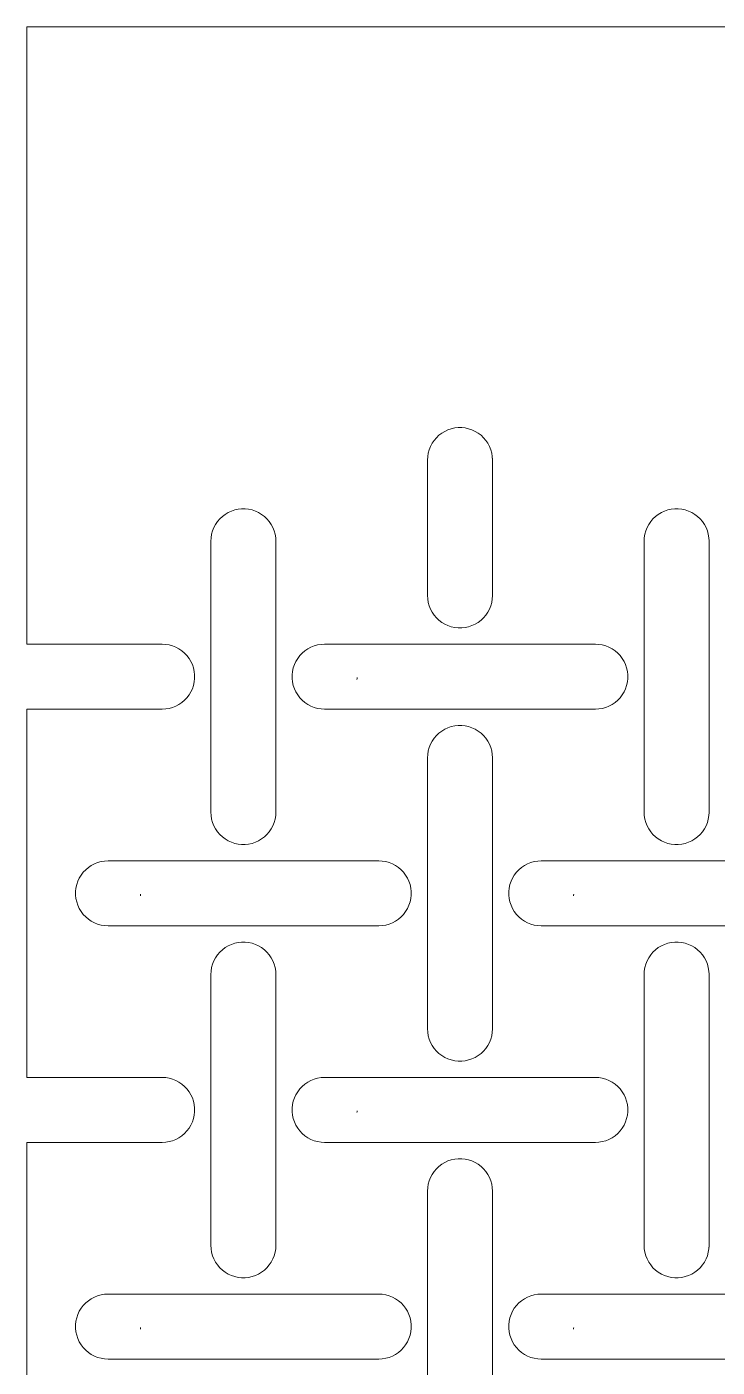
# Model space of a CAD drawing. Header units: metres. Extents: x 0 to 140, y 0 to 240.
# Drawn here: x 0 to 31.9, y 178.1 to 240 of the extents above; entities that cross this region are included whole.
import ezdxf

# ---------------------------------------------------------------- set-up
doc = ezdxf.new("R2010")
doc.units = ezdxf.units.M
doc.layers.add('TOP', color=1, linetype='Continuous', lineweight=0)

msp = doc.modelspace()

# ---------------------------------------------------------------- linework, layer by layer
at = {"layer": 'TOP'}
for p, q in [((140, 240), (0, 240)), ((0, 211.5), (0, 240)), ((18.715, 220.773), (18.806, 220.908)), ((18.806, 220.908), (18.911, 221.032)), ((18.911, 221.032), (19.029, 221.143)), ((19.029, 221.143), (19.158, 221.242)), ((19.158, 221.242), (19.297, 221.325)), ((19.297, 221.325), (19.445, 221.393)), ((19.445, 221.393), (19.599, 221.445)), ((19.599, 221.445), (19.757, 221.48)), ((19.757, 221.48), (19.919, 221.498)), ((19.919, 221.498), (20.081, 221.498)), ((20.081, 221.498), (20.243, 221.48)), ((20.243, 221.48), (20.401, 221.445)), ((20.401, 221.445), (20.555, 221.393)), ((20.555, 221.393), (20.703, 221.325)), ((20.703, 221.325), (20.842, 221.242)), ((20.842, 221.242), (20.971, 221.143)), ((20.971, 221.143), (21.089, 221.032)), ((21.089, 221.032), (21.194, 220.908)), ((21.194, 220.908), (21.285, 220.773)), ((18.509, 220.162), (18.535, 220.322)), ((18.535, 220.322), (18.579, 220.479)), ((18.579, 220.479), (18.639, 220.63)), ((18.639, 220.63), (18.715, 220.773)), ((21.285, 220.773), (21.361, 220.63)), ((21.361, 220.63), (21.421, 220.479)), ((21.421, 220.479), (21.465, 220.322)), ((21.465, 220.322), (21.491, 220.162)), ((18.5, 220), (18.509, 220.162)), ((18.5, 213.75), (18.5, 220)), ((21.491, 220.162), (21.5, 220)), ((21.5, 213.75), (21.5, 220)), ((8.806, 217.158), (8.911, 217.282)), ((8.911, 217.282), (9.029, 217.393)), ((9.029, 217.393), (9.158, 217.492)), ((9.158, 217.492), (9.297, 217.575)), ((9.297, 217.575), (9.445, 217.643)), ((9.445, 217.643), (9.599, 217.695)), ((9.599, 217.695), (9.757, 217.73)), ((9.757, 217.73), (9.919, 217.748)), ((9.919, 217.748), (10.081, 217.748)), ((10.081, 217.748), (10.243, 217.73)), ((10.243, 217.73), (10.401, 217.695)), ((10.401, 217.695), (10.555, 217.643)), ((10.555, 217.643), (10.703, 217.575)), ((10.703, 217.575), (10.842, 217.492)), ((10.842, 217.492), (10.971, 217.393)), ((10.971, 217.393), (11.089, 217.282)), ((11.089, 217.282), (11.194, 217.158)), ((28.806, 217.158), (28.911, 217.282)), ((28.911, 217.282), (29.029, 217.393)), ((29.029, 217.393), (29.158, 217.492)), ((29.158, 217.492), (29.297, 217.575)), ((29.297, 217.575), (29.445, 217.643)), ((29.445, 217.643), (29.599, 217.695)), ((29.599, 217.695), (29.757, 217.73)), ((29.757, 217.73), (29.919, 217.748)), ((29.919, 217.748), (30.081, 217.748)), ((30.081, 217.748), (30.243, 217.73)), ((30.243, 217.73), (30.401, 217.695)), ((30.401, 217.695), (30.555, 217.643)), ((30.555, 217.643), (30.703, 217.575)), ((30.703, 217.575), (30.842, 217.492)), ((30.842, 217.492), (30.971, 217.393)), ((30.971, 217.393), (31.089, 217.282)), ((31.089, 217.282), (31.194, 217.158)), ((8.509, 216.412), (8.535, 216.572)), ((8.535, 216.572), (8.579, 216.729)), ((8.579, 216.729), (8.639, 216.88)), ((8.639, 216.88), (8.715, 217.023)), ((8.715, 217.023), (8.806, 217.158)), ((11.194, 217.158), (11.285, 217.023)), ((11.285, 217.023), (11.361, 216.88)), ((11.361, 216.88), (11.421, 216.729)), ((11.421, 216.729), (11.465, 216.572)), ((11.465, 216.572), (11.491, 216.412)), ((28.509, 216.412), (28.535, 216.572)), ((28.535, 216.572), (28.579, 216.729)), ((28.579, 216.729), (28.639, 216.88)), ((28.639, 216.88), (28.715, 217.023)), ((28.715, 217.023), (28.806, 217.158)), ((31.194, 217.158), (31.285, 217.023)), ((31.285, 217.023), (31.361, 216.88)), ((31.361, 216.88), (31.421, 216.729)), ((31.421, 216.729), (31.465, 216.572)), ((31.465, 216.572), (31.491, 216.412)), ((8.5, 216.25), (8.509, 216.412)), ((8.5, 203.75), (8.5, 216.25)), ((11.491, 216.412), (11.5, 216.25)), ((11.5, 203.75), (11.5, 216.25)), ((28.5, 216.25), (28.509, 216.412)), ((28.5, 203.75), (28.5, 216.25)), ((31.491, 216.412), (31.5, 216.25)), ((31.5, 203.75), (31.5, 216.25)), ((18.5, 213.75), (18.509, 213.588)), ((18.509, 213.588), (18.535, 213.428)), ((21.465, 213.428), (21.491, 213.588)), ((21.491, 213.588), (21.5, 213.75)), ((18.535, 213.428), (18.579, 213.271)), ((18.579, 213.271), (18.639, 213.12)), ((18.639, 213.12), (18.715, 212.977)), ((18.715, 212.977), (18.806, 212.842)), ((21.194, 212.842), (21.285, 212.977)), ((21.285, 212.977), (21.361, 213.12)), ((21.361, 213.12), (21.421, 213.271)), ((21.421, 213.271), (21.465, 213.428)), ((18.806, 212.842), (18.911, 212.718)), ((18.911, 212.718), (19.029, 212.607)), ((19.029, 212.607), (19.158, 212.508)), ((19.158, 212.508), (19.297, 212.425)), ((19.297, 212.425), (19.445, 212.357)), ((19.445, 212.357), (19.599, 212.305)), ((19.599, 212.305), (19.757, 212.27)), ((19.757, 212.27), (19.919, 212.252)), ((19.919, 212.252), (20.081, 212.252)), ((20.081, 212.252), (20.243, 212.27)), ((20.243, 212.27), (20.401, 212.305)), ((20.401, 212.305), (20.555, 212.357)), ((20.555, 212.357), (20.703, 212.425)), ((20.703, 212.425), (20.842, 212.508)), ((20.842, 212.508), (20.971, 212.607)), ((20.971, 212.607), (21.089, 212.718)), ((21.089, 212.718), (21.194, 212.842)), ((0, 211.5), (6.25, 211.5)), ((6.25, 211.5), (6.412, 211.491)), ((6.412, 211.491), (6.572, 211.465)), ((6.572, 211.465), (6.729, 211.421)), ((6.729, 211.421), (6.88, 211.361)), ((6.88, 211.361), (7.023, 211.285)), ((7.023, 211.285), (7.158, 211.194)), ((7.158, 211.194), (7.282, 211.089)), ((7.282, 211.089), (7.393, 210.971)), ((12.607, 210.971), (12.718, 211.089)), ((12.718, 211.089), (12.842, 211.194)), ((12.842, 211.194), (12.977, 211.285)), ((12.977, 211.285), (13.12, 211.361)), ((13.12, 211.361), (13.271, 211.421)), ((13.271, 211.421), (13.428, 211.465)), ((13.428, 211.465), (13.588, 211.491)), ((13.588, 211.491), (13.75, 211.5)), ((13.75, 211.5), (26.25, 211.5)), ((26.25, 211.5), (26.412, 211.491)), ((26.412, 211.491), (26.572, 211.465)), ((26.572, 211.465), (26.729, 211.421)), ((26.729, 211.421), (26.88, 211.361)), ((26.88, 211.361), (27.023, 211.285)), ((27.023, 211.285), (27.158, 211.194)), ((27.158, 211.194), (27.282, 211.089)), ((27.282, 211.089), (27.393, 210.971)), ((7.393, 210.971), (7.492, 210.842)), ((7.492, 210.842), (7.575, 210.703)), ((7.575, 210.703), (7.643, 210.555)), ((7.643, 210.555), (7.695, 210.401)), ((7.695, 210.401), (7.73, 210.243)), ((12.27, 210.243), (12.305, 210.401)), ((12.305, 210.401), (12.357, 210.555)), ((12.357, 210.555), (12.425, 210.703)), ((12.425, 210.703), (12.508, 210.842)), ((12.508, 210.842), (12.607, 210.971)), ((27.393, 210.971), (27.492, 210.842)), ((27.492, 210.842), (27.575, 210.703)), ((27.575, 210.703), (27.643, 210.555)), ((27.643, 210.555), (27.695, 210.401)), ((27.695, 210.401), (27.73, 210.243)), ((7.73, 210.243), (7.748, 210.081)), ((7.748, 209.919), (7.73, 209.757)), ((7.748, 210.081), (7.748, 209.919)), ((12.252, 210.081), (12.27, 210.243)), ((12.252, 209.919), (12.252, 210.081)), ((12.27, 209.757), (12.252, 209.919)), ((27.73, 210.243), (27.748, 210.081)), ((27.748, 209.919), (27.73, 209.757)), ((27.748, 210.081), (27.748, 209.919)), ((7.492, 209.158), (7.393, 209.029)), ((7.575, 209.297), (7.492, 209.158)), ((7.643, 209.445), (7.575, 209.297)), ((7.695, 209.599), (7.643, 209.445)), ((7.73, 209.757), (7.695, 209.599)), ((12.305, 209.599), (12.27, 209.757)), ((12.357, 209.445), (12.305, 209.599)), ((12.425, 209.297), (12.357, 209.445)), ((12.508, 209.158), (12.425, 209.297)), ((12.607, 209.029), (12.508, 209.158)), ((27.492, 209.158), (27.393, 209.029)), ((27.575, 209.297), (27.492, 209.158)), ((27.643, 209.445), (27.575, 209.297)), ((27.695, 209.599), (27.643, 209.445)), ((27.73, 209.757), (27.695, 209.599)), ((6.572, 208.535), (6.412, 208.509)), ((6.729, 208.579), (6.572, 208.535)), ((6.88, 208.639), (6.729, 208.579)), ((7.023, 208.715), (6.88, 208.639)), ((7.158, 208.806), (7.023, 208.715)), ((7.282, 208.911), (7.158, 208.806)), ((7.393, 209.029), (7.282, 208.911)), ((12.718, 208.911), (12.607, 209.029)), ((12.842, 208.806), (12.718, 208.911)), ((12.977, 208.715), (12.842, 208.806)), ((13.12, 208.639), (12.977, 208.715)), ((13.271, 208.579), (13.12, 208.639)), ((13.428, 208.535), (13.271, 208.579)), ((13.588, 208.509), (13.428, 208.535)), ((26.572, 208.535), (26.412, 208.509)), ((26.729, 208.579), (26.572, 208.535)), ((26.88, 208.639), (26.729, 208.579)), ((27.023, 208.715), (26.88, 208.639)), ((27.158, 208.806), (27.023, 208.715)), ((27.282, 208.911), (27.158, 208.806)), ((27.393, 209.029), (27.282, 208.911)), ((0, 208.5), (6.25, 208.5)), ((0, 191.5), (0, 208.5)), ((6.412, 208.509), (6.25, 208.5)), ((13.75, 208.5), (13.588, 208.509)), ((13.75, 208.5), (26.25, 208.5)), ((26.412, 208.509), (26.25, 208.5)), ((18.911, 207.282), (19.029, 207.393)), ((19.029, 207.393), (19.158, 207.492)), ((19.158, 207.492), (19.297, 207.575)), ((19.297, 207.575), (19.445, 207.643)), ((19.445, 207.643), (19.599, 207.695)), ((19.599, 207.695), (19.757, 207.73)), ((19.757, 207.73), (19.919, 207.748)), ((19.919, 207.748), (20.081, 207.748)), ((20.081, 207.748), (20.243, 207.73)), ((20.243, 207.73), (20.401, 207.695)), ((20.401, 207.695), (20.555, 207.643)), ((20.555, 207.643), (20.703, 207.575)), ((20.703, 207.575), (20.842, 207.492)), ((20.842, 207.492), (20.971, 207.393)), ((20.971, 207.393), (21.089, 207.282)), ((18.535, 206.572), (18.579, 206.729)), ((18.579, 206.729), (18.639, 206.88)), ((18.639, 206.88), (18.715, 207.023)), ((18.715, 207.023), (18.806, 207.158)), ((18.806, 207.158), (18.911, 207.282)), ((21.089, 207.282), (21.194, 207.158)), ((21.194, 207.158), (21.285, 207.023)), ((21.285, 207.023), (21.361, 206.88)), ((21.361, 206.88), (21.421, 206.729)), ((21.421, 206.729), (21.465, 206.572)), ((18.5, 206.25), (18.509, 206.412)), ((18.5, 193.75), (18.5, 206.25)), ((18.509, 206.412), (18.535, 206.572)), ((21.465, 206.572), (21.491, 206.412)), ((21.491, 206.412), (21.5, 206.25)), ((21.5, 193.75), (21.5, 206.25)), ((8.5, 203.75), (8.509, 203.588)), ((8.509, 203.588), (8.535, 203.428)), ((11.465, 203.428), (11.491, 203.588)), ((11.491, 203.588), (11.5, 203.75)), ((28.5, 203.75), (28.509, 203.588)), ((28.509, 203.588), (28.535, 203.428)), ((31.465, 203.428), (31.491, 203.588)), ((31.491, 203.588), (31.5, 203.75)), ((8.535, 203.428), (8.579, 203.271)), ((8.579, 203.271), (8.639, 203.12)), ((8.639, 203.12), (8.715, 202.977)), ((8.715, 202.977), (8.806, 202.842)), ((11.194, 202.842), (11.285, 202.977)), ((11.285, 202.977), (11.361, 203.12)), ((11.361, 203.12), (11.421, 203.271)), ((11.421, 203.271), (11.465, 203.428)), ((28.535, 203.428), (28.579, 203.271)), ((28.579, 203.271), (28.639, 203.12)), ((28.639, 203.12), (28.715, 202.977)), ((28.715, 202.977), (28.806, 202.842)), ((31.194, 202.842), (31.285, 202.977)), ((31.285, 202.977), (31.361, 203.12)), ((31.361, 203.12), (31.421, 203.271)), ((31.421, 203.271), (31.465, 203.428)), ((8.806, 202.842), (8.911, 202.718)), ((8.911, 202.718), (9.029, 202.607)), ((9.029, 202.607), (9.158, 202.508)), ((9.158, 202.508), (9.297, 202.425)), ((9.297, 202.425), (9.445, 202.357)), ((9.445, 202.357), (9.599, 202.305)), ((10.401, 202.305), (10.555, 202.357)), ((10.555, 202.357), (10.703, 202.425)), ((10.703, 202.425), (10.842, 202.508)), ((10.842, 202.508), (10.971, 202.607)), ((10.971, 202.607), (11.089, 202.718)), ((11.089, 202.718), (11.194, 202.842)), ((28.806, 202.842), (28.911, 202.718)), ((28.911, 202.718), (29.029, 202.607)), ((29.029, 202.607), (29.158, 202.508)), ((29.158, 202.508), (29.297, 202.425)), ((29.297, 202.425), (29.445, 202.357)), ((29.445, 202.357), (29.599, 202.305)), ((30.401, 202.305), (30.555, 202.357)), ((30.555, 202.357), (30.703, 202.425)), ((30.703, 202.425), (30.842, 202.508)), ((30.842, 202.508), (30.971, 202.607)), ((30.971, 202.607), (31.089, 202.718)), ((31.089, 202.718), (31.194, 202.842)), ((9.599, 202.305), (9.757, 202.27)), ((9.757, 202.27), (9.919, 202.252)), ((9.919, 202.252), (10.081, 202.252)), ((10.081, 202.252), (10.243, 202.27)), ((10.243, 202.27), (10.401, 202.305)), ((29.599, 202.305), (29.757, 202.27)), ((29.757, 202.27), (29.919, 202.252)), ((29.919, 202.252), (30.081, 202.252)), ((30.081, 202.252), (30.243, 202.27)), ((30.243, 202.27), (30.401, 202.305)), ((2.718, 201.089), (2.842, 201.194)), ((2.842, 201.194), (2.977, 201.285)), ((2.977, 201.285), (3.12, 201.361)), ((3.12, 201.361), (3.271, 201.421)), ((3.271, 201.421), (3.428, 201.465)), ((3.428, 201.465), (3.588, 201.491)), ((3.588, 201.491), (3.75, 201.5)), ((3.75, 201.5), (16.25, 201.5)), ((16.25, 201.5), (16.412, 201.491)), ((16.412, 201.491), (16.572, 201.465)), ((16.572, 201.465), (16.729, 201.421)), ((16.729, 201.421), (16.88, 201.361)), ((16.88, 201.361), (17.023, 201.285)), ((17.023, 201.285), (17.158, 201.194)), ((17.158, 201.194), (17.282, 201.089)), ((22.718, 201.089), (22.842, 201.194)), ((22.842, 201.194), (22.977, 201.285)), ((22.977, 201.285), (23.12, 201.361)), ((23.12, 201.361), (23.271, 201.421)), ((23.271, 201.421), (23.428, 201.465)), ((23.428, 201.465), (23.588, 201.491)), ((23.588, 201.491), (23.75, 201.5)), ((23.75, 201.5), (36.25, 201.5)), ((2.305, 200.401), (2.357, 200.555)), ((2.357, 200.555), (2.425, 200.703)), ((2.425, 200.703), (2.508, 200.842)), ((2.508, 200.842), (2.607, 200.971)), ((2.607, 200.971), (2.718, 201.089)), ((17.282, 201.089), (17.393, 200.971)), ((17.393, 200.971), (17.492, 200.842)), ((17.492, 200.842), (17.575, 200.703)), ((17.575, 200.703), (17.643, 200.555)), ((17.643, 200.555), (17.695, 200.401)), ((22.305, 200.401), (22.357, 200.555)), ((22.357, 200.555), (22.425, 200.703)), ((22.425, 200.703), (22.508, 200.842)), ((22.508, 200.842), (22.607, 200.971)), ((22.607, 200.971), (22.718, 201.089)), ((2.252, 200.081), (2.27, 200.243)), ((2.252, 199.919), (2.252, 200.081)), ((2.27, 199.757), (2.252, 199.919)), ((2.27, 200.243), (2.305, 200.401)), ((17.695, 200.401), (17.73, 200.243)), ((17.73, 200.243), (17.748, 200.081)), ((17.748, 199.919), (17.73, 199.757)), ((17.748, 200.081), (17.748, 199.919)), ((22.252, 200.081), (22.27, 200.243)), ((22.252, 199.919), (22.252, 200.081)), ((22.27, 199.757), (22.252, 199.919)), ((22.27, 200.243), (22.305, 200.401)), ((2.305, 199.599), (2.27, 199.757)), ((2.357, 199.445), (2.305, 199.599)), ((2.425, 199.297), (2.357, 199.445)), ((2.508, 199.158), (2.425, 199.297)), ((17.575, 199.297), (17.492, 199.158)), ((17.643, 199.445), (17.575, 199.297)), ((17.695, 199.599), (17.643, 199.445)), ((17.73, 199.757), (17.695, 199.599)), ((22.305, 199.599), (22.27, 199.757)), ((22.357, 199.445), (22.305, 199.599)), ((22.425, 199.297), (22.357, 199.445)), ((22.508, 199.158), (22.425, 199.297)), ((2.607, 199.029), (2.508, 199.158)), ((2.718, 198.911), (2.607, 199.029)), ((2.842, 198.806), (2.718, 198.911)), ((2.977, 198.715), (2.842, 198.806)), ((3.12, 198.639), (2.977, 198.715)), ((3.271, 198.579), (3.12, 198.639)), ((16.88, 198.639), (16.729, 198.579)), ((17.023, 198.715), (16.88, 198.639)), ((17.158, 198.806), (17.023, 198.715)), ((17.282, 198.911), (17.158, 198.806)), ((17.393, 199.029), (17.282, 198.911)), ((17.492, 199.158), (17.393, 199.029)), ((22.607, 199.029), (22.508, 199.158)), ((22.718, 198.911), (22.607, 199.029)), ((22.842, 198.806), (22.718, 198.911)), ((22.977, 198.715), (22.842, 198.806)), ((23.12, 198.639), (22.977, 198.715)), ((23.271, 198.579), (23.12, 198.639)), ((3.428, 198.535), (3.271, 198.579)), ((3.588, 198.509), (3.428, 198.535)), ((3.75, 198.5), (3.588, 198.509)), ((3.75, 198.5), (16.25, 198.5)), ((16.412, 198.509), (16.25, 198.5)), ((16.572, 198.535), (16.412, 198.509)), ((16.729, 198.579), (16.572, 198.535)), ((23.428, 198.535), (23.271, 198.579)), ((23.588, 198.509), (23.428, 198.535)), ((23.75, 198.5), (23.588, 198.509)), ((23.75, 198.5), (36.25, 198.5)), ((8.911, 197.282), (9.029, 197.393)), ((9.029, 197.393), (9.158, 197.492)), ((9.158, 197.492), (9.297, 197.575)), ((9.297, 197.575), (9.445, 197.643)), ((9.445, 197.643), (9.599, 197.695)), ((9.599, 197.695), (9.757, 197.73)), ((9.757, 197.73), (9.919, 197.748)), ((9.919, 197.748), (10.081, 197.748)), ((10.081, 197.748), (10.243, 197.73)), ((10.243, 197.73), (10.401, 197.695)), ((10.401, 197.695), (10.555, 197.643)), ((10.555, 197.643), (10.703, 197.575)), ((10.703, 197.575), (10.842, 197.492)), ((10.842, 197.492), (10.971, 197.393)), ((10.971, 197.393), (11.089, 197.282)), ((28.911, 197.282), (29.029, 197.393)), ((29.029, 197.393), (29.158, 197.492)), ((29.158, 197.492), (29.297, 197.575)), ((29.297, 197.575), (29.445, 197.643)), ((29.445, 197.643), (29.599, 197.695)), ((29.599, 197.695), (29.757, 197.73)), ((29.757, 197.73), (29.919, 197.748)), ((29.919, 197.748), (30.081, 197.748)), ((30.081, 197.748), (30.243, 197.73)), ((30.243, 197.73), (30.401, 197.695)), ((30.401, 197.695), (30.555, 197.643)), ((30.555, 197.643), (30.703, 197.575)), ((30.703, 197.575), (30.842, 197.492)), ((30.842, 197.492), (30.971, 197.393)), ((30.971, 197.393), (31.089, 197.282)), ((8.579, 196.729), (8.639, 196.88)), ((8.639, 196.88), (8.715, 197.023)), ((8.715, 197.023), (8.806, 197.158)), ((8.806, 197.158), (8.911, 197.282)), ((11.089, 197.282), (11.194, 197.158)), ((11.194, 197.158), (11.285, 197.023)), ((11.285, 197.023), (11.361, 196.88)), ((11.361, 196.88), (11.421, 196.729)), ((28.579, 196.729), (28.639, 196.88)), ((28.639, 196.88), (28.715, 197.023)), ((28.715, 197.023), (28.806, 197.158)), ((28.806, 197.158), (28.911, 197.282)), ((31.089, 197.282), (31.194, 197.158)), ((31.194, 197.158), (31.285, 197.023)), ((31.285, 197.023), (31.361, 196.88)), ((31.361, 196.88), (31.421, 196.729)), ((8.5, 196.25), (8.509, 196.412)), ((8.5, 183.75), (8.5, 196.25)), ((8.509, 196.412), (8.535, 196.572)), ((8.535, 196.572), (8.579, 196.729)), ((11.421, 196.729), (11.465, 196.572)), ((11.465, 196.572), (11.491, 196.412)), ((11.491, 196.412), (11.5, 196.25)), ((11.5, 183.75), (11.5, 196.25)), ((28.5, 196.25), (28.509, 196.412)), ((28.5, 183.75), (28.5, 196.25)), ((28.509, 196.412), (28.535, 196.572)), ((28.535, 196.572), (28.579, 196.729)), ((31.421, 196.729), (31.465, 196.572)), ((31.465, 196.572), (31.491, 196.412)), ((31.491, 196.412), (31.5, 196.25)), ((31.5, 183.75), (31.5, 196.25)), ((18.5, 193.75), (18.509, 193.588)), ((21.491, 193.588), (21.5, 193.75)), ((18.509, 193.588), (18.535, 193.428)), ((18.535, 193.428), (18.579, 193.271)), ((18.579, 193.271), (18.639, 193.12)), ((18.639, 193.12), (18.715, 192.977)), ((21.285, 192.977), (21.361, 193.12)), ((21.361, 193.12), (21.421, 193.271)), ((21.421, 193.271), (21.465, 193.428)), ((21.465, 193.428), (21.491, 193.588)), ((18.715, 192.977), (18.806, 192.842)), ((18.806, 192.842), (18.911, 192.718)), ((18.911, 192.718), (19.029, 192.607)), ((19.029, 192.607), (19.158, 192.508)), ((19.158, 192.508), (19.297, 192.425)), ((20.703, 192.425), (20.842, 192.508)), ((20.842, 192.508), (20.971, 192.607)), ((20.971, 192.607), (21.089, 192.718)), ((21.089, 192.718), (21.194, 192.842)), ((21.194, 192.842), (21.285, 192.977)), ((19.297, 192.425), (19.445, 192.357)), ((19.445, 192.357), (19.599, 192.305)), ((19.599, 192.305), (19.757, 192.27)), ((19.757, 192.27), (19.919, 192.252)), ((19.919, 192.252), (20.081, 192.252)), ((20.081, 192.252), (20.243, 192.27)), ((20.243, 192.27), (20.401, 192.305)), ((20.401, 192.305), (20.555, 192.357)), ((20.555, 192.357), (20.703, 192.425)), ((0, 191.5), (6.25, 191.5)), ((6.25, 191.5), (6.412, 191.491)), ((6.412, 191.491), (6.572, 191.465)), ((6.572, 191.465), (6.729, 191.421)), ((6.729, 191.421), (6.88, 191.361)), ((6.88, 191.361), (7.023, 191.285)), ((7.023, 191.285), (7.158, 191.194)), ((12.842, 191.194), (12.977, 191.285)), ((12.977, 191.285), (13.12, 191.361)), ((13.12, 191.361), (13.271, 191.421)), ((13.271, 191.421), (13.428, 191.465)), ((13.428, 191.465), (13.588, 191.491)), ((13.588, 191.491), (13.75, 191.5)), ((13.75, 191.5), (26.25, 191.5)), ((26.25, 191.5), (26.412, 191.491)), ((26.412, 191.491), (26.572, 191.465)), ((26.572, 191.465), (26.729, 191.421)), ((26.729, 191.421), (26.88, 191.361)), ((26.88, 191.361), (27.023, 191.285)), ((27.023, 191.285), (27.158, 191.194)), ((7.158, 191.194), (7.282, 191.089)), ((7.282, 191.089), (7.393, 190.971)), ((7.393, 190.971), (7.492, 190.842)), ((7.492, 190.842), (7.575, 190.703)), ((7.575, 190.703), (7.643, 190.555)), ((12.357, 190.555), (12.425, 190.703)), ((12.425, 190.703), (12.508, 190.842)), ((12.508, 190.842), (12.607, 190.971)), ((12.607, 190.971), (12.718, 191.089)), ((12.718, 191.089), (12.842, 191.194)), ((27.158, 191.194), (27.282, 191.089)), ((27.282, 191.089), (27.393, 190.971)), ((27.393, 190.971), (27.492, 190.842)), ((27.492, 190.842), (27.575, 190.703)), ((27.575, 190.703), (27.643, 190.555)), ((7.643, 190.555), (7.695, 190.401)), ((7.695, 190.401), (7.73, 190.243)), ((7.73, 190.243), (7.748, 190.081)), ((7.748, 190.081), (7.748, 189.919)), ((12.252, 190.081), (12.27, 190.243)), ((12.252, 189.919), (12.252, 190.081)), ((12.27, 190.243), (12.305, 190.401)), ((12.305, 190.401), (12.357, 190.555)), ((27.643, 190.555), (27.695, 190.401)), ((27.695, 190.401), (27.73, 190.243)), ((27.73, 190.243), (27.748, 190.081)), ((27.748, 190.081), (27.748, 189.919)), ((7.643, 189.445), (7.575, 189.297)), ((7.695, 189.599), (7.643, 189.445)), ((7.73, 189.757), (7.695, 189.599)), ((7.748, 189.919), (7.73, 189.757)), ((12.27, 189.757), (12.252, 189.919)), ((12.305, 189.599), (12.27, 189.757)), ((12.357, 189.445), (12.305, 189.599)), ((12.425, 189.297), (12.357, 189.445)), ((27.643, 189.445), (27.575, 189.297)), ((27.695, 189.599), (27.643, 189.445)), ((27.73, 189.757), (27.695, 189.599)), ((27.748, 189.919), (27.73, 189.757)), ((7.158, 188.806), (7.023, 188.715)), ((7.282, 188.911), (7.158, 188.806)), ((7.393, 189.029), (7.282, 188.911)), ((7.492, 189.158), (7.393, 189.029)), ((7.575, 189.297), (7.492, 189.158)), ((12.508, 189.158), (12.425, 189.297)), ((12.607, 189.029), (12.508, 189.158)), ((12.718, 188.911), (12.607, 189.029)), ((12.842, 188.806), (12.718, 188.911)), ((12.977, 188.715), (12.842, 188.806)), ((27.158, 188.806), (27.023, 188.715)), ((27.282, 188.911), (27.158, 188.806)), ((27.393, 189.029), (27.282, 188.911)), ((27.492, 189.158), (27.393, 189.029)), ((27.575, 189.297), (27.492, 189.158)), ((0, 188.5), (6.25, 188.5)), ((0, 171.5), (0, 188.5)), ((6.412, 188.509), (6.25, 188.5)), ((6.572, 188.535), (6.412, 188.509)), ((6.729, 188.579), (6.572, 188.535)), ((6.88, 188.639), (6.729, 188.579)), ((7.023, 188.715), (6.88, 188.639)), ((13.12, 188.639), (12.977, 188.715)), ((13.271, 188.579), (13.12, 188.639)), ((13.428, 188.535), (13.271, 188.579)), ((13.588, 188.509), (13.428, 188.535)), ((13.75, 188.5), (13.588, 188.509)), ((13.75, 188.5), (26.25, 188.5)), ((26.412, 188.509), (26.25, 188.5)), ((26.572, 188.535), (26.412, 188.509)), ((26.729, 188.579), (26.572, 188.535)), ((26.88, 188.639), (26.729, 188.579)), ((27.023, 188.715), (26.88, 188.639)), ((19.029, 187.393), (19.158, 187.492)), ((19.158, 187.492), (19.297, 187.575)), ((19.297, 187.575), (19.445, 187.643)), ((19.445, 187.643), (19.599, 187.695)), ((19.599, 187.695), (19.757, 187.73)), ((19.757, 187.73), (19.919, 187.748)), ((19.919, 187.748), (20.081, 187.748)), ((20.081, 187.748), (20.243, 187.73)), ((20.243, 187.73), (20.401, 187.695)), ((20.401, 187.695), (20.555, 187.643)), ((20.555, 187.643), (20.703, 187.575)), ((20.703, 187.575), (20.842, 187.492)), ((20.842, 187.492), (20.971, 187.393)), ((18.579, 186.729), (18.639, 186.88)), ((18.639, 186.88), (18.715, 187.023)), ((18.715, 187.023), (18.806, 187.158)), ((18.806, 187.158), (18.911, 187.282)), ((18.911, 187.282), (19.029, 187.393)), ((20.971, 187.393), (21.089, 187.282)), ((21.089, 187.282), (21.194, 187.158)), ((21.194, 187.158), (21.285, 187.023)), ((21.285, 187.023), (21.361, 186.88)), ((21.361, 186.88), (21.421, 186.729)), ((18.5, 186.25), (18.509, 186.412)), ((18.5, 173.75), (18.5, 186.25)), ((18.509, 186.412), (18.535, 186.572)), ((18.535, 186.572), (18.579, 186.729)), ((21.421, 186.729), (21.465, 186.572)), ((21.465, 186.572), (21.491, 186.412)), ((21.491, 186.412), (21.5, 186.25)), ((21.5, 173.75), (21.5, 186.25)), ((8.5, 183.75), (8.509, 183.588)), ((8.509, 183.588), (8.535, 183.428)), ((8.535, 183.428), (8.579, 183.271)), ((8.579, 183.271), (8.639, 183.12)), ((11.361, 183.12), (11.421, 183.271)), ((11.421, 183.271), (11.465, 183.428)), ((11.465, 183.428), (11.491, 183.588)), ((11.491, 183.588), (11.5, 183.75)), ((28.5, 183.75), (28.509, 183.588)), ((28.509, 183.588), (28.535, 183.428)), ((28.535, 183.428), (28.579, 183.271)), ((28.579, 183.271), (28.639, 183.12)), ((31.361, 183.12), (31.421, 183.271)), ((31.421, 183.271), (31.465, 183.428)), ((31.465, 183.428), (31.491, 183.588)), ((31.491, 183.588), (31.5, 183.75)), ((8.639, 183.12), (8.715, 182.977)), ((8.715, 182.977), (8.806, 182.842)), ((8.806, 182.842), (8.911, 182.718)), ((8.911, 182.718), (9.029, 182.607)), ((9.029, 182.607), (9.158, 182.508)), ((10.842, 182.508), (10.971, 182.607)), ((10.971, 182.607), (11.089, 182.718)), ((11.089, 182.718), (11.194, 182.842)), ((11.194, 182.842), (11.285, 182.977)), ((11.285, 182.977), (11.361, 183.12)), ((28.639, 183.12), (28.715, 182.977)), ((28.715, 182.977), (28.806, 182.842)), ((28.806, 182.842), (28.911, 182.718)), ((28.911, 182.718), (29.029, 182.607)), ((29.029, 182.607), (29.158, 182.508)), ((30.842, 182.508), (30.971, 182.607)), ((30.971, 182.607), (31.089, 182.718)), ((31.089, 182.718), (31.194, 182.842)), ((31.194, 182.842), (31.285, 182.977)), ((31.285, 182.977), (31.361, 183.12)), ((9.158, 182.508), (9.297, 182.425)), ((9.297, 182.425), (9.445, 182.357)), ((9.445, 182.357), (9.599, 182.305)), ((9.599, 182.305), (9.757, 182.27)), ((9.757, 182.27), (9.919, 182.252)), ((9.919, 182.252), (10.081, 182.252)), ((10.081, 182.252), (10.243, 182.27)), ((10.243, 182.27), (10.401, 182.305)), ((10.401, 182.305), (10.555, 182.357)), ((10.555, 182.357), (10.703, 182.425)), ((10.703, 182.425), (10.842, 182.508)), ((29.158, 182.508), (29.297, 182.425)), ((29.297, 182.425), (29.445, 182.357)), ((29.445, 182.357), (29.599, 182.305)), ((29.599, 182.305), (29.757, 182.27)), ((29.757, 182.27), (29.919, 182.252)), ((29.919, 182.252), (30.081, 182.252)), ((30.081, 182.252), (30.243, 182.27)), ((30.243, 182.27), (30.401, 182.305)), ((30.401, 182.305), (30.555, 182.357)), ((30.555, 182.357), (30.703, 182.425)), ((30.703, 182.425), (30.842, 182.508)), ((2.977, 181.285), (3.12, 181.361)), ((3.12, 181.361), (3.271, 181.421)), ((3.271, 181.421), (3.428, 181.465)), ((3.428, 181.465), (3.588, 181.491)), ((3.588, 181.491), (3.75, 181.5)), ((3.75, 181.5), (16.25, 181.5)), ((16.25, 181.5), (16.412, 181.491)), ((16.412, 181.491), (16.572, 181.465)), ((16.572, 181.465), (16.729, 181.421)), ((16.729, 181.421), (16.88, 181.361)), ((16.88, 181.361), (17.023, 181.285)), ((22.977, 181.285), (23.12, 181.361)), ((23.12, 181.361), (23.271, 181.421)), ((23.271, 181.421), (23.428, 181.465)), ((23.428, 181.465), (23.588, 181.491)), ((23.588, 181.491), (23.75, 181.5)), ((23.75, 181.5), (36.25, 181.5)), ((2.357, 180.555), (2.425, 180.703)), ((2.425, 180.703), (2.508, 180.842)), ((2.508, 180.842), (2.607, 180.971)), ((2.607, 180.971), (2.718, 181.089)), ((2.718, 181.089), (2.842, 181.194)), ((2.842, 181.194), (2.977, 181.285)), ((17.023, 181.285), (17.158, 181.194)), ((17.158, 181.194), (17.282, 181.089)), ((17.282, 181.089), (17.393, 180.971)), ((17.393, 180.971), (17.492, 180.842)), ((17.492, 180.842), (17.575, 180.703)), ((17.575, 180.703), (17.643, 180.555)), ((22.357, 180.555), (22.425, 180.703)), ((22.425, 180.703), (22.508, 180.842)), ((22.508, 180.842), (22.607, 180.971)), ((22.607, 180.971), (22.718, 181.089)), ((22.718, 181.089), (22.842, 181.194)), ((22.842, 181.194), (22.977, 181.285)), ((2.252, 180.081), (2.27, 180.243)), ((2.252, 179.919), (2.252, 180.081)), ((2.27, 180.243), (2.305, 180.401)), ((2.305, 180.401), (2.357, 180.555)), ((17.643, 180.555), (17.695, 180.401)), ((17.695, 180.401), (17.73, 180.243)), ((17.73, 180.243), (17.748, 180.081)), ((17.748, 180.081), (17.748, 179.919)), ((22.252, 180.081), (22.27, 180.243)), ((22.252, 179.919), (22.252, 180.081)), ((22.27, 180.243), (22.305, 180.401)), ((22.305, 180.401), (22.357, 180.555)), ((2.27, 179.757), (2.252, 179.919)), ((2.305, 179.599), (2.27, 179.757)), ((2.357, 179.445), (2.305, 179.599)), ((2.425, 179.297), (2.357, 179.445)), ((17.643, 179.445), (17.575, 179.297)), ((17.695, 179.599), (17.643, 179.445)), ((17.73, 179.757), (17.695, 179.599)), ((17.748, 179.919), (17.73, 179.757)), ((22.27, 179.757), (22.252, 179.919)), ((22.305, 179.599), (22.27, 179.757)), ((22.357, 179.445), (22.305, 179.599)), ((22.425, 179.297), (22.357, 179.445)), ((2.508, 179.158), (2.425, 179.297)), ((2.607, 179.029), (2.508, 179.158)), ((2.718, 178.911), (2.607, 179.029)), ((2.842, 178.806), (2.718, 178.911)), ((17.282, 178.911), (17.158, 178.806)), ((17.393, 179.029), (17.282, 178.911)), ((17.492, 179.158), (17.393, 179.029)), ((17.575, 179.297), (17.492, 179.158)), ((22.508, 179.158), (22.425, 179.297)), ((22.607, 179.029), (22.508, 179.158)), ((22.718, 178.911), (22.607, 179.029)), ((22.842, 178.806), (22.718, 178.911)), ((2.977, 178.715), (2.842, 178.806)), ((3.12, 178.639), (2.977, 178.715)), ((3.271, 178.579), (3.12, 178.639)), ((3.428, 178.535), (3.271, 178.579)), ((3.588, 178.509), (3.428, 178.535)), ((3.75, 178.5), (3.588, 178.509)), ((3.75, 178.5), (16.25, 178.5)), ((16.412, 178.509), (16.25, 178.5)), ((16.572, 178.535), (16.412, 178.509)), ((16.729, 178.579), (16.572, 178.535)), ((16.88, 178.639), (16.729, 178.579)), ((17.023, 178.715), (16.88, 178.639)), ((17.158, 178.806), (17.023, 178.715)), ((22.977, 178.715), (22.842, 178.806)), ((23.12, 178.639), (22.977, 178.715)), ((23.271, 178.579), (23.12, 178.639)), ((23.428, 178.535), (23.271, 178.579)), ((23.588, 178.509), (23.428, 178.535)), ((23.75, 178.5), (23.588, 178.509)), ((23.75, 178.5), (36.25, 178.5))]:
    msp.add_line(p, q, dxfattribs=at)
for centre, start, end in [((20, 220), 0, 3.14159), ((10, 216.25), 0, 3.14159), ((30, 216.25), 0, 3.14159), ((20, 213.75), -3.14159, 0), ((6.25, 210), -1.5708, 1.5708), ((13.75, 210), -4.71239, -1.5708), ((26.25, 210), -1.5708, 1.5708), ((20, 206.25), 0, 3.14159), ((10, 203.75), -3.14159, 0), ((30, 203.75), -3.14159, 0), ((3.75, 200), -4.71239, -1.5708), ((16.25, 200), -1.5708, 1.5708), ((23.75, 200), -4.71239, -1.5708), ((10, 196.25), 0, 3.14159), ((30, 196.25), 0, 3.14159), ((20, 193.75), -3.14159, 0), ((6.25, 190), -1.5708, 1.5708), ((26.25, 190), -1.5708, 1.5708), ((13.75, 190), -4.71239, -1.5708), ((20, 186.25), 0, 3.14159), ((10, 183.75), -3.14159, 0), ((30, 183.75), -3.14159, 0), ((3.75, 180), -4.71239, -1.5708), ((16.25, 180), -1.5708, 1.5708), ((23.75, 180), -4.71239, -1.5708)]:
    msp.add_arc(centre, 1.5, start, end, dxfattribs=at)

doc.saveas('drawing.dxf')
